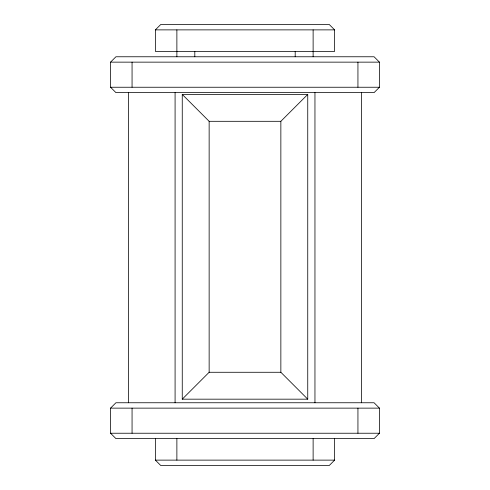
<?xml version="1.0" encoding="UTF-8"?>
<svg xmlns="http://www.w3.org/2000/svg" width="490" height="490" viewBox="0 0 490 490"><rect width="100%" height="100%" fill="white"/><g stroke="black" fill="none" stroke-linecap="round" stroke-linejoin="round"><path stroke-width="0.73" d="M110.55 62.144L115.928 56.767L374.072 56.767L379.45 62.144L379.45 87.245L374.072 92.622L115.928 92.622L110.55 87.245L110.55 62.144L379.45 62.144M155.367 29.878L160.745 24.5L329.255 24.5L334.633 29.878L334.633 51.389L155.367 51.389L155.367 29.878L334.633 29.878M307.745 399.172L280.856 372.277L280.856 121.306L307.745 94.417L182.256 94.417L182.256 399.172L307.745 399.172L307.745 94.417M110.55 408.133L115.928 402.755L374.072 402.755L379.45 408.133L379.45 433.234L374.072 438.611L115.928 438.611L110.55 433.234L110.55 408.133L379.45 408.133M182.256 399.172L209.144 372.277L209.144 121.306L182.256 94.417M334.633 438.611L334.633 460.122L329.255 465.5L160.745 465.5L155.367 460.122L155.367 438.611M110.55 87.245L379.45 87.245M209.144 121.306L280.856 121.306M209.144 372.277L280.856 372.277M110.55 433.234L379.45 433.234M155.367 460.122L334.633 460.122M361.565 92.622L361.565 402.755M357.939 62.144L357.939 87.245M357.939 408.133L357.939 433.234M314.954 92.622L314.954 402.755M313.122 29.878L313.122 56.767M313.122 438.611L313.122 460.122M295.194 51.389L295.194 56.767M194.806 51.389L194.806 56.767M176.878 29.878L176.878 56.767M176.878 438.611L176.878 460.122M175.083 92.622L175.083 402.755M132.061 62.144L132.061 87.245M132.061 408.133L132.061 433.234M128.478 92.622L128.478 402.755"/></g></svg>
